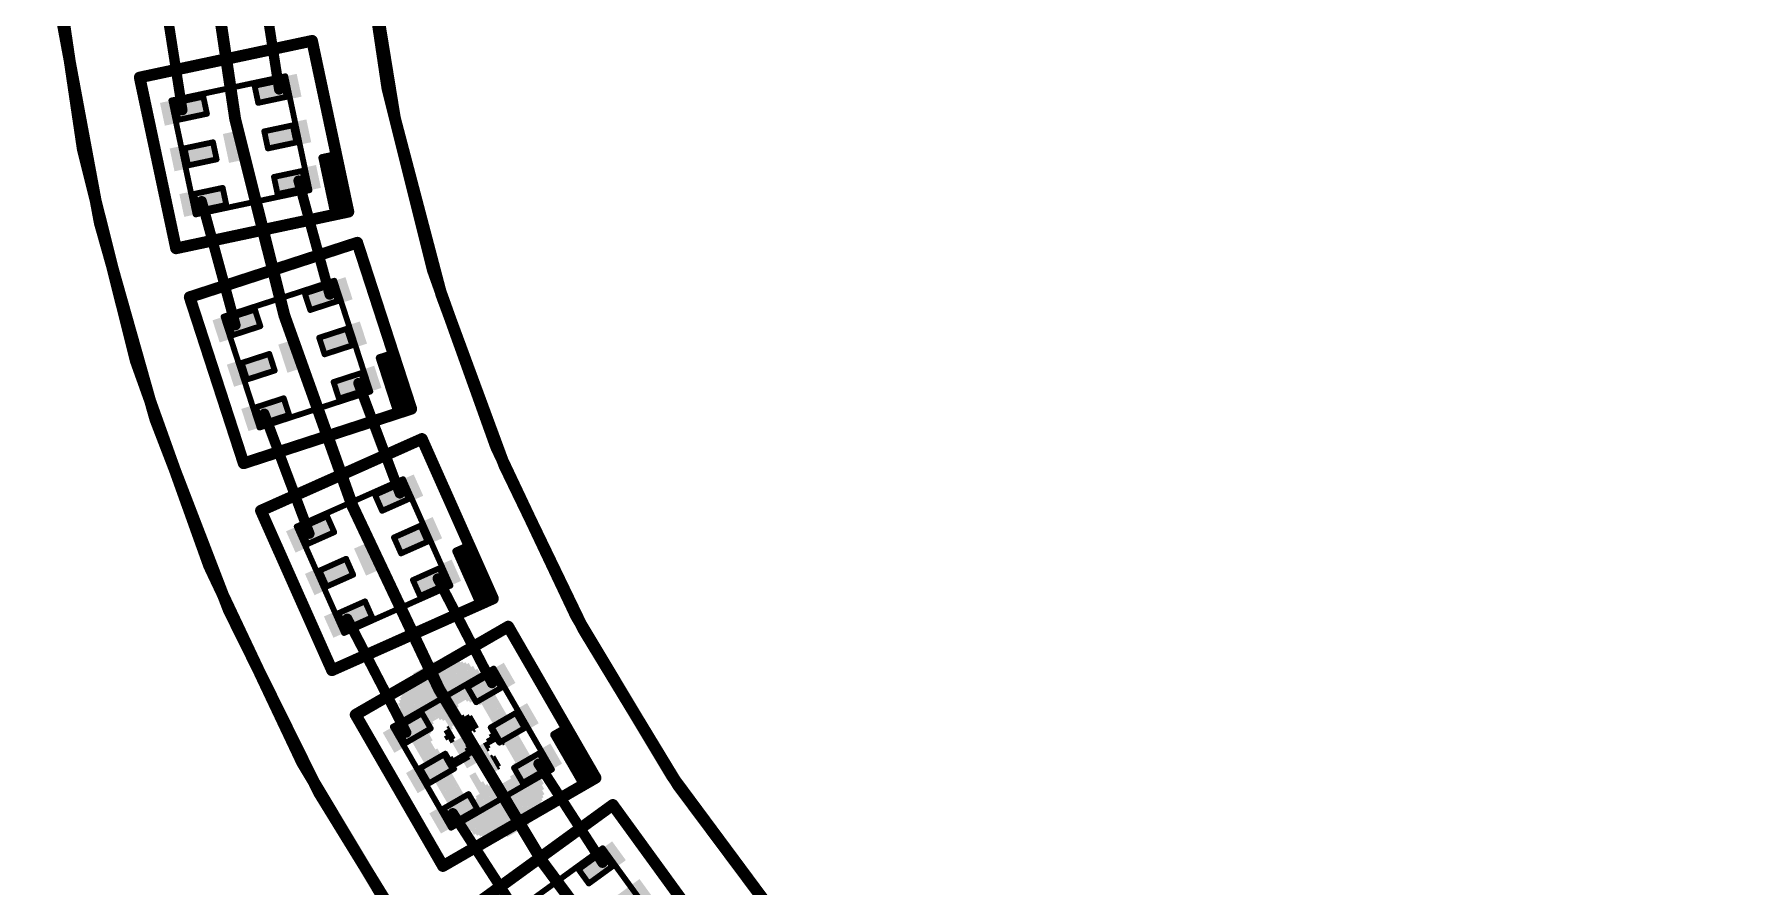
# Model space of a CAD drawing. Extents: x -10 to 92, y -62 to 76.
# Drawn here: x -0.1 to 29.3, y 18.01 to 32.64 of the extents above; entities that cross this region are included whole.
import ezdxf

# ---------------------------------------------------------------- set-up
doc = ezdxf.new("R2010")
doc.units = 0
for name, color, linetype in [('1', 12, 'CONTINUOUS'), ('16', 132, 'CONTINUOUS'), ('20', 53, 'CONTINUOUS'), ('21', 41, 'CONTINUOUS'), ('22', 40, 'CONTINUOUS'), ('23', 53, 'CONTINUOUS'), ('24', 53, 'CONTINUOUS'), ('51', 53, 'CONTINUOUS')]:
    doc.layers.add(name, color=color, linetype=linetype)

# ---------------------------------------------------------------- blocks, each defined once
blk = doc.blocks.new('RECT')
blk.add_solid([(-0.5, -0.5), (0.5, -0.5), (-0.5, 0.5), (0.5, 0.5)])

msp = doc.modelspace()

# ---------------------------------------------------------------- linework, layer by layer
at = {"layer": '1'}
for points, const_width in [([(38.1, 76.2, 2.4142), (76.2, 38.1)], 0.2032), ([(38.1, 73.533, 2.4142), (73.533, 38.1)], 0.2032), ([(4.0603, 31.6864, 1), (4.1482, 31.7001)], 0.0889), ([(2.3975, 31.3329, 1), (2.4853, 31.3467)], 0.0889), ([(4.4798, 30.1399, 1), (4.394, 30.1165)], 0.0889), ([(2.817, 29.7864, 1), (2.7312, 29.7631)], 0.0889), ([(4.9277, 28.1619, 1), (5.0135, 28.1853)], 0.0889), ([(3.3109, 27.6365, 1), (3.3967, 27.6599)], 0.0889), ([(5.5067, 26.6675, 1), (5.4234, 26.6362)], 0.0889), ([(3.8899, 26.1422, 1), (3.8067, 26.1109)], 0.0889), ([(6.1347, 24.7439, 1), (6.2179, 24.7752)], 0.0889), ([(4.5817, 24.0524, 1), (4.6649, 24.0837)], 0.0889), ([(6.8665, 23.3183, 1), (6.7876, 23.2774)], 0.0889), ([(5.3135, 22.6268, 1), (5.2346, 22.5859)], 0.0889), ([(7.7185, 21.4834, 1), (7.7975, 21.5243)], 0.0889), ([(6.2463, 20.6334, 1), (6.3252, 20.6743)], 0.0889), ([(8.5953, 20.1423, 1), (8.5207, 20.0941)], 0.0889), ([(7.1231, 19.2923, 1), (7.0484, 19.2441)], 0.0889), ([(9.6187, 18.3947, 1), (9.6934, 18.443)], 0.0889)]:
    msp.add_lwpolyline(points, format="xyb", dxfattribs=dict(at, const_width=const_width))
at = {"layer": '1', "const_width": 0.1778}
for points in [[(2.1009, 33.5122), (2.4414, 31.3398)], [(3.7915, 33.6899), (4.1043, 31.6932)], [(4.4369, 30.1282), (4.9706, 28.1736)], [(2.7741, 29.7748), (3.3538, 27.6482)], [(5.4651, 26.6519), (6.1763, 24.7595)], [(3.8483, 26.1265), (4.6233, 24.0681)], [(6.8271, 23.2978), (7.758, 21.5039)], [(5.274, 22.6064), (6.2858, 20.6539)], [(8.558, 20.1182), (9.6561, 18.4188)], [(7.0858, 19.2682), (8.2807, 17.4196)]]:
    msp.add_lwpolyline(points, dxfattribs=at)
at = {"layer": '16', "const_width": 0.2032}
msp.add_lwpolyline([(0, 38.1, 2.4142), (38.1, 76.2)], format="xyb", dxfattribs=at)
at = {"layer": '20', "const_width": 0.2032}
for points in [[(8.7376, 62.3824, 0.359), (8.7376, 13.8176)], [(5.588, 34.29, 0.3492), (34.29, 5.588)]]:
    msp.add_lwpolyline(points, format="xyb", dxfattribs=at)
at = {"layer": '21'}
for points, const_width in [([(38.1, 0, 1), (38.1, 76.2, 1), (38.1, 0)], 0.2032), ([(38.1, 5.334, 1), (38.1, 70.866, 1), (38.1, 5.334)], 0.2032), ([(4.7187, 32.5395, 1), (4.6209, 32.5187)], 0.1), ([(4.6802, 32.4802, 1), (4.6594, 32.578)], 0.1), ([(1.7579, 31.9101, 1), (1.6601, 31.8894)], 0.1), ([(1.6986, 31.9487, 1), (1.7194, 31.8508)], 0.1), ([(4.8345, 30.5519, 1), (4.8477, 30.4898)], 0.0635), ([(4.8722, 30.5274, 1), (4.8101, 30.5142)], 0.0635), ([(4.9323, 30.5727, 1), (4.9455, 30.5106)], 0.0635), ([(4.97, 30.5482, 1), (4.9079, 30.535)], 0.0635), ([(4.9455, 30.5106, 1), (4.9323, 30.5727)], 0.0635), ([(5.0678, 30.569, 1), (5.0057, 30.5558)], 0.0635), ([(5.0433, 30.5314, 1), (5.0301, 30.5935)], 0.0635), ([(5.0386, 29.5916, 1), (5.0594, 29.4938)], 0.1), ([(5.0424, 29.5737, 1), (5.0556, 29.5116)], 0.0635), ([(5.018, 29.5361, 1), (5.0801, 29.5493)], 0.0635), ([(5.0594, 29.4938, 1), (5.0386, 29.5916)], 0.1), ([(5.095, 29.6547, 1), (5.1571, 29.6679)], 0.0635), ([(5.2136, 29.5777, 1), (5.2757, 29.5909)], 0.0635), ([(5.2447, 29.5843, 1), (5.3425, 29.605)], 0.1), ([(5.2513, 29.5532, 1), (5.2381, 29.6153)], 0.0635), ([(5.304, 29.5457, 1), (5.2832, 29.6436)], 0.1), ([(5.4933, 29.0794, 1), (5.3982, 29.0485)], 0.1), ([(5.4612, 29.0164, 1), (5.4303, 29.1115)], 0.1), ([(2.3223, 29.0142, 1), (2.3431, 28.9164)], 0.1), ([(2.2838, 28.9549, 1), (2.3816, 28.9757)], 0.1), ([(2.6144, 28.144, 1), (2.5193, 28.1131)], 0.1), ([(2.5514, 28.1761, 1), (2.5823, 28.081)], 0.1), ([(5.8562, 27.0944, 1), (5.7958, 27.0748)], 0.0635), ([(5.8162, 27.1148, 1), (5.8358, 27.0544)], 0.0635), ([(5.9513, 27.1253, 1), (5.8909, 27.1057)], 0.0635), ([(5.9113, 27.1457, 1), (5.9309, 27.0853)], 0.0635), ([(5.9309, 27.0853, 1), (5.9113, 27.1457)], 0.0635), ([(6.0464, 27.1562, 1), (5.986, 27.1366)], 0.0635), ([(6.026, 27.1162, 1), (6.0064, 27.1766)], 0.0635), ([(6.1196, 26.1811, 1), (6.1505, 26.086)], 0.1), ([(6.1505, 26.086, 1), (6.1196, 26.1811)], 0.1), ([(6.1252, 26.1637, 1), (6.1448, 26.1033)], 0.0635), ([(6.1048, 26.1237, 1), (6.1652, 26.1433)], 0.0635), ([(6.169, 26.2497, 1), (6.2294, 26.2694)], 0.0635), ([(6.295, 26.1855, 1), (6.3554, 26.2052)], 0.0635), ([(6.3252, 26.1953, 1), (6.4203, 26.2262)], 0.1), ([(6.335, 26.1651, 1), (6.3154, 26.2255)], 0.0635), ([(6.3882, 26.1632, 1), (6.3573, 26.2583)], 0.1), ([(6.6014, 25.715, 1), (6.51, 25.6744)], 0.1), ([(6.576, 25.649, 1), (6.5354, 25.7404)], 0.1), ([(3.4785, 25.3229, 1), (3.5094, 25.2278)], 0.1), ([(3.4464, 25.2599, 1), (3.5415, 25.2908)], 0.1), ([(3.8361, 24.4838, 1), (3.7447, 24.4432)], 0.1), ([(3.7701, 24.5092, 1), (3.8107, 24.4178)], 0.1), ([(7.1698, 23.7788, 1), (7.1118, 23.753)], 0.0635), ([(7.1279, 23.7949, 1), (7.1537, 23.7369)], 0.0635), ([(7.2192, 23.8356, 1), (7.2451, 23.7776)], 0.0635), ([(7.2612, 23.8195, 1), (7.2032, 23.7937)], 0.0635), ([(7.2451, 23.7776, 1), (7.2192, 23.8356)], 0.0635), ([(7.3525, 23.8602, 1), (7.2945, 23.8344)], 0.0635), ([(7.3364, 23.8183, 1), (7.3106, 23.8763)], 0.0635), ([(7.5272, 22.8981, 1), (7.5679, 22.8067)], 0.1), ([(7.5679, 22.8067, 1), (7.5272, 22.8981)], 0.1), ([(7.5692, 22.9715, 1), (7.6272, 22.9973)], 0.0635), ([(7.7012, 22.9208, 1), (7.7593, 22.9466)], 0.0635), ([(7.7302, 22.9337, 1), (7.8216, 22.9744)], 0.1), ([(7.7432, 22.9047, 1), (7.7173, 22.9627)], 0.0635), ([(7.7963, 22.9084, 1), (7.7556, 22.9997)], 0.1), ([(7.5346, 22.8814, 1), (7.5605, 22.8234)], 0.0635), ([(7.5185, 22.8395, 1), (7.5765, 22.8653)], 0.0635), ([(8.0809, 22.4986, 1), (7.9943, 22.4486)], 0.1), ([(8.0626, 22.4303, 1), (8.0126, 22.5169)], 0.1), ([(4.9903, 21.7685, 1), (5.031, 21.6772)], 0.1), ([(4.9649, 21.7025, 1), (5.0563, 21.7432)], 0.1), ([(5.4594, 20.9851, 1), (5.3728, 20.9351)], 0.1), ([(5.3911, 21.0034, 1), (5.4411, 20.9168)], 0.1), ([(8.8486, 20.6324, 1), (8.7936, 20.6006)], 0.0635), ([(8.8052, 20.644, 1), (8.837, 20.589)], 0.0635), ([(8.9352, 20.6824, 1), (8.8802, 20.6506)], 0.0635), ([(8.8918, 20.694, 1), (8.9236, 20.639)], 0.0635), ([(8.9236, 20.639, 1), (8.8918, 20.694)], 0.0635), ([(9.0218, 20.7324, 1), (8.9668, 20.7006)], 0.0635), ([(9.0102, 20.689, 1), (8.9784, 20.744)], 0.0635), ([(9.2961, 19.7938, 1), (9.3461, 19.7072)], 0.1), ([(9.3461, 19.7072, 1), (9.2961, 19.7938)], 0.1), ([(9.3052, 19.778, 1), (9.337, 19.723)], 0.0635), ([(9.2936, 19.7346, 1), (9.3486, 19.7664)], 0.0635), ([(9.3302, 19.8712, 1), (9.3852, 19.903)], 0.0635), ([(9.4668, 19.8346, 1), (9.5218, 19.8664)], 0.0635), ([(9.4943, 19.8505, 1), (9.5809, 19.9005)], 0.1), ([(9.5102, 19.823, 1), (9.4784, 19.878)], 0.0635), ([(9.5626, 19.8322, 1), (9.5126, 19.9188)], 0.1), ([(9.8732, 19.4419, 1), (9.7923, 19.3831)], 0.1), ([(9.8622, 19.372, 1), (9.8034, 19.4529)], 0.1), ([(6.8911, 18.4053, 1), (6.9411, 18.3187)], 0.1), ([(6.8728, 18.337, 1), (6.9594, 18.387)], 0.1)]:
    msp.add_lwpolyline(points, format="xyb", dxfattribs=dict(at, const_width=const_width))
for points, const_width in [([(4.6698, 32.5291), (1.709, 31.8997)], 0.2), ([(5.2936, 29.5947), (4.6698, 32.5291)], 0.2), ([(1.709, 31.8997), (2.3327, 28.9653)], 0.2), ([(4.8411, 30.5208), (4.9389, 30.5416)], 0.127), ([(5.049, 29.5427), (4.8411, 30.5208)], 0.127), ([(4.9389, 30.5416), (5.0367, 30.5624)], 0.127), ([(5.1261, 29.6613), (4.9389, 30.5416)], 0.127), ([(5.0367, 30.5624), (5.2447, 29.5843)], 0.127), ([(2.3327, 28.9653), (5.049, 29.5427)], 0.2), ([(5.049, 29.5427), (5.2936, 29.5947)], 0.2), ([(5.2447, 29.5843), (5.049, 29.5427)], 0.127), ([(5.4457, 29.064), (2.5669, 28.1286)], 0.2), ([(6.3728, 26.2108), (5.4457, 29.064)], 0.2), ([(2.5669, 28.1286), (3.4939, 25.2754)], 0.2), ([(5.826, 27.0846), (5.9211, 27.1155)], 0.127), ([(6.135, 26.1335), (5.826, 27.0846)], 0.127), ([(5.9211, 27.1155), (6.0162, 27.1464)], 0.127), ([(6.1992, 26.2595), (5.9211, 27.1155)], 0.127), ([(6.0162, 27.1464), (6.3252, 26.1953)], 0.127), ([(3.4939, 25.2754), (6.135, 26.1335)], 0.2), ([(6.135, 26.1335), (6.3728, 26.2108)], 0.2), ([(6.3252, 26.1953), (6.135, 26.1335)], 0.127), ([(6.5557, 25.6947), (3.7904, 24.4635)], 0.2), ([(7.7759, 22.9541), (6.5557, 25.6947)], 0.2), ([(3.7904, 24.4635), (5.0106, 21.7229)], 0.2), ([(7.1408, 23.7659), (7.2322, 23.8066)], 0.127), ([(7.5475, 22.8524), (7.1408, 23.7659)], 0.127), ([(7.2322, 23.8066), (7.3235, 23.8473)], 0.127), ([(7.5982, 22.9844), (7.2322, 23.8066)], 0.127), ([(7.3235, 23.8473), (7.7302, 22.9337)], 0.127), ([(5.0106, 21.7229), (7.5475, 22.8524)], 0.2), ([(7.5475, 22.8524), (7.7759, 22.9541)], 0.2), ([(7.7302, 22.9337), (7.5475, 22.8524)], 0.127), ([(8.0376, 22.4736), (5.4161, 20.9601)], 0.2), ([(9.5376, 19.8755), (8.0376, 22.4736)], 0.2), ([(5.4161, 20.9601), (6.9161, 18.362)], 0.2), ([(8.8211, 20.6165), (8.9077, 20.6665)], 0.127), ([(9.3211, 19.7505), (8.8211, 20.6165)], 0.127), ([(8.9077, 20.6665), (8.9943, 20.7165)], 0.127), ([(9.3577, 19.8871), (8.9077, 20.6665)], 0.127), ([(8.9943, 20.7165), (9.4943, 19.8505)], 0.127), ([(6.9161, 18.362), (9.3211, 19.7505)], 0.2), ([(9.3211, 19.7505), (9.5376, 19.8755)], 0.2), ([(9.4943, 19.8505), (9.3211, 19.7505)], 0.127), ([(9.8328, 19.4125), (7.3839, 17.6332)], 0.2), ([(11.5961, 16.9854), (9.8328, 19.4125)], 0.2)]:
    msp.add_lwpolyline(points, dxfattribs=dict(at, const_width=const_width))
at = {"layer": '23'}
for p in [(3.4392, 30.734), (4.4094, 27.1501), (5.7252, 23.683), (7.4219, 20.386)]:
    msp.add_point(p, dxfattribs=at)
at = {"layer": '24'}
msp.add_point((6.5532, 21.844), dxfattribs=at)
at = {"layer": '51', "const_width": 0.1}
for points in [[(2.2531, 31.5042), (4.2094, 31.9201)], [(4.1709, 31.8608), (3.6818, 31.7568)], [(3.6818, 31.7568), (3.7442, 31.4634)], [(4.2333, 31.5673), (4.1709, 31.8608)], [(4.2094, 31.9201), (4.6252, 29.9638)], [(2.6689, 29.5479), (2.2531, 31.5042)], [(2.3124, 31.4657), (2.8015, 31.5697)], [(2.3748, 31.1723), (2.3124, 31.4657)], [(2.8015, 31.5697), (2.8639, 31.2762)], [(3.7442, 31.4634), (4.2333, 31.5673)], [(2.8639, 31.2762), (2.3748, 31.1723)], [(4.3372, 31.0782), (3.8481, 30.9743)], [(3.8481, 30.9743), (3.9105, 30.6808)], [(4.3996, 30.7848), (4.3372, 31.0782)], [(2.4787, 30.6832), (2.9678, 30.7872)], [(2.5411, 30.3898), (2.4787, 30.6832)], [(2.9678, 30.7872), (3.0302, 30.4937)], [(3.9105, 30.6808), (4.3996, 30.7848)], [(3.0302, 30.4937), (2.5411, 30.3898)], [(4.5035, 30.2957), (4.0145, 30.1918)], [(4.5659, 30.0023), (4.5035, 30.2957)], [(3.1341, 30.0046), (2.6451, 29.9007)], [(4.6252, 29.9638), (2.6689, 29.5479)], [(3.1965, 29.7112), (3.1341, 30.0046)], [(4.0145, 30.1918), (4.0768, 29.8983)], [(4.0768, 29.8983), (4.5659, 30.0023)], [(2.6451, 29.9007), (2.7074, 29.6072)], [(2.7074, 29.6072), (3.1965, 29.7112)], [(3.1494, 27.7921), (5.0515, 28.4101)], [(5.0194, 28.3471), (4.5438, 28.1926)], [(4.5438, 28.1926), (4.6366, 27.9073)], [(5.1121, 28.0618), (5.0194, 28.3471)], [(5.0515, 28.4101), (5.6695, 26.508)], [(3.2124, 27.76), (3.6879, 27.9145)], [(3.6879, 27.9145), (3.7806, 27.6292)], [(4.6366, 27.9073), (5.1121, 28.0618)], [(3.7674, 25.89), (3.1494, 27.7921)], [(3.3051, 27.4747), (3.2124, 27.76)], [(3.7806, 27.6292), (3.3051, 27.4747)], [(5.2666, 27.5863), (4.7911, 27.4318)], [(4.7911, 27.4318), (4.8838, 27.1465)], [(4.8838, 27.1465), (5.3593, 27.301)], [(5.3593, 27.301), (5.2666, 27.5863)], [(3.4596, 26.9992), (3.9351, 27.1537)], [(3.9351, 27.1537), (4.0278, 26.8683)], [(3.5523, 26.7138), (3.4596, 26.9992)], [(4.0278, 26.8683), (3.5523, 26.7138)], [(5.5138, 26.8254), (5.0383, 26.6709)], [(5.6065, 26.5401), (5.5138, 26.8254)], [(5.6695, 26.508), (3.7674, 25.89)], [(5.0383, 26.6709), (5.131, 26.3856)], [(5.131, 26.3856), (5.6065, 26.5401)], [(4.1823, 26.3928), (3.7068, 26.2383)], [(3.7068, 26.2383), (3.7995, 25.953)], [(4.275, 26.1075), (4.1823, 26.3928)], [(3.7995, 25.953), (4.275, 26.1075)], [(4.4049, 24.1898), (6.232, 25.0032)], [(6.232, 25.0032), (7.0454, 23.1761)], [(6.2066, 24.9372), (5.7499, 24.7339)], [(5.7499, 24.7339), (5.8719, 24.4598)], [(5.8719, 24.4598), (6.3286, 24.6632)], [(6.3286, 24.6632), (6.2066, 24.9372)], [(4.4709, 24.1644), (4.9277, 24.3678)], [(4.9277, 24.3678), (5.0497, 24.0937)], [(5.2184, 22.3627), (4.4049, 24.1898)], [(4.5929, 23.8904), (4.4709, 24.1644)], [(5.0497, 24.0937), (4.5929, 23.8904)], [(6.532, 24.2064), (6.0752, 24.003)], [(6.654, 23.9323), (6.532, 24.2064)], [(6.0752, 24.003), (6.1973, 23.729)], [(6.1973, 23.729), (6.654, 23.9323)], [(4.7963, 23.4336), (5.2531, 23.637)], [(5.2531, 23.637), (5.3751, 23.3629)], [(6.8574, 23.4756), (6.4006, 23.2722)], [(6.9794, 23.2015), (6.8574, 23.4756)], [(4.9183, 23.1595), (4.7963, 23.4336)], [(5.3751, 23.3629), (4.9183, 23.1595)], [(6.4006, 23.2722), (6.5227, 22.9981)], [(6.5227, 22.9981), (6.9794, 23.2015)], [(5.5784, 22.9061), (5.1217, 22.7028)], [(7.0454, 23.1761), (5.2184, 22.3627)], [(5.7005, 22.6321), (5.5784, 22.9061)], [(5.1217, 22.7028), (5.2437, 22.4287)], [(5.2437, 22.4287), (5.7005, 22.6321)], [(6.0559, 20.7521), (7.7879, 21.7521)], [(7.7879, 21.7521), (8.7879, 20.02)], [(7.7696, 21.6838), (7.3366, 21.4338)], [(7.3366, 21.4338), (7.4866, 21.174)], [(7.4866, 21.174), (7.9196, 21.424)], [(7.9196, 21.424), (7.7696, 21.6838)], [(6.1242, 20.7338), (6.5572, 20.9838)], [(6.5572, 20.9838), (6.7072, 20.724)], [(8.1696, 20.9909), (7.7366, 20.7409)], [(8.3196, 20.7311), (8.1696, 20.9909)], [(7.0559, 19.02), (6.0559, 20.7521)], [(6.2742, 20.474), (6.1242, 20.7338)], [(6.7072, 20.724), (6.2742, 20.474)], [(7.7366, 20.7409), (7.8866, 20.4811)], [(7.8866, 20.4811), (8.3196, 20.7311)], [(6.5242, 20.0409), (6.9572, 20.2909)], [(6.9572, 20.2909), (7.1072, 20.0311)], [(8.5696, 20.2981), (8.1366, 20.0481)], [(8.7196, 20.0383), (8.5696, 20.2981)], [(6.6742, 19.7811), (6.5242, 20.0409)], [(7.1072, 20.0311), (6.6742, 19.7811)], [(8.7879, 20.02), (7.0559, 19.02)], [(8.1366, 20.0481), (8.2866, 19.7883)], [(8.2866, 19.7883), (8.7196, 20.0383)], [(7.3572, 19.5981), (6.9242, 19.3481)], [(7.5072, 19.3383), (7.3572, 19.5981)], [(6.9242, 19.3481), (7.0742, 19.0883)], [(7.0742, 19.0883), (7.5072, 19.3383)], [(8.0418, 17.4932), (9.6599, 18.6688)], [(9.6488, 18.599), (9.2443, 18.3051)], [(9.8251, 18.3563), (9.6488, 18.599)], [(9.6599, 18.6688), (10.8354, 17.0508)], [(9.2443, 18.3051), (9.4206, 18.0624)], [(9.4206, 18.0624), (9.8251, 18.3563)]]:
    msp.add_lwpolyline(points, dxfattribs=at)
at = {"layer": '51', "const_width": 0.05}
for points in [[(3.6766, 31.7813, 1), (3.687, 31.7323)], [(3.7063, 31.762, 1), (3.6574, 31.7516)], [(4.1953, 31.866, 1), (4.1464, 31.8556)], [(4.1761, 31.8363, 1), (4.1657, 31.8852)], [(4.2339, 31.9253, 1), (4.1849, 31.9149)], [(4.2146, 31.8956, 1), (4.2042, 31.9445)], [(2.2776, 31.5094, 1), (2.2286, 31.499)], [(2.2479, 31.5287, 1), (2.2583, 31.4798)], [(2.3369, 31.4709, 1), (2.2879, 31.4605)], [(2.3072, 31.4902, 1), (2.3176, 31.4413)], [(2.8259, 31.5749, 1), (2.777, 31.5645)], [(2.8067, 31.5452, 1), (2.7963, 31.5941)], [(3.739, 31.4878, 1), (3.7494, 31.4389)], [(3.7197, 31.4582, 1), (3.7686, 31.4686)], [(4.2088, 31.5621, 1), (4.2577, 31.5725)], [(4.2385, 31.5429, 1), (4.2281, 31.5918)], [(2.3696, 31.1967, 1), (2.38, 31.1478)], [(2.3503, 31.1671, 1), (2.3992, 31.1775)], [(2.8394, 31.271, 1), (2.8883, 31.2814)], [(2.8691, 31.2518, 1), (2.8587, 31.3007)], [(3.8429, 30.9987, 1), (3.8533, 30.9498)], [(3.8726, 30.9795, 1), (3.8237, 30.9691)], [(4.3617, 31.0834, 1), (4.3128, 31.073)], [(4.3424, 31.0538, 1), (4.332, 31.1027)], [(2.4735, 30.7077, 1), (2.4839, 30.6587)], [(2.5032, 30.6884, 1), (2.4543, 30.678)], [(2.9923, 30.7924, 1), (2.9434, 30.782)], [(2.973, 30.7627, 1), (2.9626, 30.8116)], [(3.9053, 30.7053, 1), (3.9157, 30.6564)], [(3.8861, 30.6756, 1), (3.935, 30.686)], [(4.3751, 30.7796, 1), (4.424, 30.79)], [(4.4048, 30.7603, 1), (4.3944, 30.8092)], [(2.5359, 30.4142, 1), (2.5463, 30.3653)], [(2.5167, 30.3846, 1), (2.5656, 30.395)], [(3.0057, 30.4885, 1), (3.0546, 30.4989)], [(3.0354, 30.4693, 1), (3.025, 30.5182)], [(4.528, 30.3009, 1), (4.4791, 30.2905)], [(4.5087, 30.2713, 1), (4.4983, 30.3202)], [(3.1586, 30.0098, 1), (3.1097, 29.9994)], [(3.1393, 29.9802, 1), (3.1289, 30.0291)], [(4.0389, 30.197, 1), (3.99, 30.1866)], [(4.0093, 30.2162, 1), (4.0197, 30.1673)], [(4.5415, 29.9971, 1), (4.5904, 30.0075)], [(4.5711, 29.9778, 1), (4.5607, 30.0267)], [(4.6304, 29.9393, 1), (4.62, 29.9882)], [(2.6695, 29.9059, 1), (2.6206, 29.8955)], [(2.6399, 29.9251, 1), (2.6503, 29.8762)], [(3.1721, 29.706, 1), (3.221, 29.7164)], [(3.2017, 29.6867, 1), (3.1913, 29.7357)], [(4.0716, 29.9228, 1), (4.082, 29.8739)], [(4.0524, 29.8931, 1), (4.1013, 29.9035)], [(4.6008, 29.9586, 1), (4.6497, 29.969)], [(2.6637, 29.5724, 1), (2.6741, 29.5235)], [(2.6445, 29.5427, 1), (2.6934, 29.5531)], [(2.7022, 29.6317, 1), (2.7126, 29.5828)], [(2.683, 29.602, 1), (2.7319, 29.6124)], [(4.5361, 28.2164, 1), (4.5516, 28.1688)], [(4.5676, 28.2003, 1), (4.5201, 28.1849)], [(5.0432, 28.3549, 1), (4.9956, 28.3394)], [(5.0271, 28.3234, 1), (5.0117, 28.3709)], [(5.0753, 28.4179, 1), (5.0277, 28.4024)], [(5.0592, 28.3864, 1), (5.0438, 28.4339)], [(3.7117, 27.9222, 1), (3.6641, 27.9068)], [(3.6956, 27.8907, 1), (3.6802, 27.9383)], [(4.6288, 27.9311, 1), (4.6443, 27.8835)], [(4.6128, 27.8996, 1), (4.6603, 27.915)], [(5.0883, 28.0541, 1), (5.1359, 28.0695)], [(5.1198, 28.038, 1), (5.1044, 28.0856)], [(3.1416, 27.8159, 1), (3.1571, 27.7683)], [(3.1731, 27.7998, 1), (3.1256, 27.7844)], [(3.2046, 27.7838, 1), (3.2201, 27.7362)], [(3.2361, 27.7677, 1), (3.1886, 27.7523)], [(3.7568, 27.6215, 1), (3.8044, 27.6369)], [(3.7883, 27.6054, 1), (3.7729, 27.653)], [(3.2973, 27.4985, 1), (3.3128, 27.4509)], [(3.2813, 27.467, 1), (3.3289, 27.4824)], [(4.7833, 27.4556, 1), (4.7988, 27.408)], [(4.8148, 27.4395, 1), (4.7673, 27.424)], [(5.2904, 27.594, 1), (5.2428, 27.5786)], [(5.2743, 27.5625, 1), (5.2589, 27.6101)], [(5.367, 27.2772, 1), (5.3516, 27.3247)], [(3.9589, 27.1614, 1), (3.9113, 27.1459)], [(3.9428, 27.1299, 1), (3.9274, 27.1774)], [(4.876, 27.1702, 1), (4.8915, 27.1227)], [(4.86, 27.1387, 1), (4.9075, 27.1542)], [(5.3355, 27.2932, 1), (5.3831, 27.3087)], [(3.4834, 27.0069, 1), (3.4358, 26.9914)], [(3.4519, 27.0229, 1), (3.4673, 26.9754)], [(3.5446, 26.7376, 1), (3.56, 26.6901)], [(4.004, 26.8606, 1), (4.0516, 26.8761)], [(4.0355, 26.8446, 1), (4.0201, 26.8921)], [(5.5376, 26.8332, 1), (5.49, 26.8177)], [(5.5215, 26.8017, 1), (5.5061, 26.8492)], [(3.5285, 26.7061, 1), (3.5761, 26.7216)], [(5.0621, 26.6787, 1), (5.0145, 26.6632)], [(5.0305, 26.6947, 1), (5.046, 26.6472)], [(5.5827, 26.5324, 1), (5.6303, 26.5478)], [(5.6142, 26.5163, 1), (5.5988, 26.5639)], [(5.6457, 26.5003, 1), (5.6933, 26.5157)], [(5.6772, 26.4842, 1), (5.6618, 26.5318)], [(3.7306, 26.246, 1), (3.683, 26.2306)], [(3.6991, 26.2621, 1), (3.7145, 26.2145)], [(4.2061, 26.4005, 1), (4.1585, 26.3851)], [(4.1901, 26.369, 1), (4.1746, 26.4166)], [(5.1233, 26.4094, 1), (5.1387, 26.3618)], [(5.1072, 26.3779, 1), (5.1548, 26.3933)], [(3.7597, 25.9138, 1), (3.7751, 25.8662)], [(3.7436, 25.8823, 1), (3.7912, 25.8977)], [(3.7918, 25.9768, 1), (3.8072, 25.9292)], [(3.7757, 25.9453, 1), (3.8233, 25.9607)], [(4.2513, 26.0998, 1), (4.2988, 26.1152)], [(4.2828, 26.0837, 1), (4.2673, 26.1313)], [(6.2548, 25.0134, 1), (6.2091, 24.9931)], [(6.2421, 24.9804, 1), (6.2218, 25.0261)], [(5.7727, 24.744, 1), (5.727, 24.7237)], [(5.7397, 24.7567, 1), (5.76, 24.711)], [(6.2295, 24.9474, 1), (6.1838, 24.9271)], [(6.2168, 24.9144, 1), (6.1965, 24.9601)], [(6.3388, 24.6403, 1), (6.3185, 24.686)], [(4.9505, 24.378, 1), (4.9048, 24.3576)], [(4.9378, 24.345, 1), (4.9175, 24.3906)], [(5.8617, 24.4826, 1), (5.882, 24.437)], [(5.849, 24.4496, 1), (5.8947, 24.47)], [(6.3058, 24.653, 1), (6.3515, 24.6733)], [(4.4277, 24.1999, 1), (4.382, 24.1796)], [(4.3947, 24.2126, 1), (4.415, 24.1669)], [(4.4937, 24.1746, 1), (4.4481, 24.1543)], [(4.4607, 24.1873, 1), (4.4811, 24.1416)], [(5.0268, 24.0836, 1), (5.0725, 24.1039)], [(5.0599, 24.0709, 1), (5.0395, 24.1166)], [(6.5549, 24.2166, 1), (6.5092, 24.1962)], [(6.5422, 24.1836, 1), (6.5218, 24.2292)], [(4.5827, 23.9132, 1), (4.6031, 23.8675)], [(4.5701, 23.8802, 1), (4.6157, 23.9005)], [(6.0981, 24.0132, 1), (6.0524, 23.9929)], [(6.0651, 24.0259, 1), (6.0854, 23.9802)], [(6.6312, 23.9222, 1), (6.6769, 23.9425)], [(6.6642, 23.9095, 1), (6.6439, 23.9552)], [(5.2759, 23.6471, 1), (5.2302, 23.6268)], [(5.2632, 23.6141, 1), (5.2429, 23.6598)], [(6.1871, 23.7518, 1), (6.2074, 23.7061)], [(6.1744, 23.7188, 1), (6.2201, 23.7391)], [(6.8802, 23.4857, 1), (6.8346, 23.4654)], [(6.8676, 23.4527, 1), (6.8472, 23.4984)], [(4.8191, 23.4438, 1), (4.7734, 23.4234)], [(4.7861, 23.4564, 1), (4.8064, 23.4108)], [(5.3522, 23.3527, 1), (5.3979, 23.3731)], [(5.3852, 23.3401, 1), (5.3649, 23.3857)], [(6.4235, 23.2824, 1), (6.3778, 23.262)], [(6.3905, 23.295, 1), (6.4108, 23.2493)], [(6.9566, 23.1913, 1), (7.0023, 23.2117)], [(6.9896, 23.1787, 1), (6.9693, 23.2243)], [(4.9081, 23.1824, 1), (4.9285, 23.1367)], [(4.8955, 23.1494, 1), (4.9411, 23.1697)], [(5.6013, 22.9163, 1), (5.5556, 22.896)], [(5.5886, 22.8833, 1), (5.5683, 22.929)], [(6.5125, 23.021, 1), (6.5328, 22.9753)], [(6.4998, 22.988, 1), (6.5455, 23.0083)], [(7.0226, 23.166, 1), (7.0683, 23.1863)], [(7.0556, 23.1533, 1), (7.0353, 23.199)], [(5.1445, 22.7129, 1), (5.0988, 22.6926)], [(5.1115, 22.7256, 1), (5.1318, 22.6799)], [(5.6776, 22.6219, 1), (5.7233, 22.6422)], [(5.7106, 22.6092, 1), (5.6903, 22.6549)], [(5.2082, 22.3855, 1), (5.2285, 22.3398)], [(5.1955, 22.3525, 1), (5.2412, 22.3728)], [(5.2335, 22.4515, 1), (5.2539, 22.4059)], [(5.2209, 22.4185, 1), (5.2665, 22.4389)], [(7.8096, 21.7646, 1), (7.7663, 21.7396)], [(7.8004, 21.7304, 1), (7.7754, 21.7737)], [(7.3582, 21.4463, 1), (7.3149, 21.4213)], [(7.3241, 21.4554, 1), (7.3491, 21.4121)], [(7.7913, 21.6963, 1), (7.748, 21.6713)], [(7.7821, 21.6621, 1), (7.7571, 21.7054)], [(7.9321, 21.4023, 1), (7.9071, 21.4456)], [(7.4741, 21.1956, 1), (7.4991, 21.1523)], [(7.4649, 21.1615, 1), (7.5082, 21.1865)], [(7.898, 21.4115, 1), (7.9413, 21.4365)], [(6.5788, 20.9963, 1), (6.5355, 20.9713)], [(6.5697, 20.9621, 1), (6.5447, 21.0054)], [(8.1913, 21.0034, 1), (8.148, 20.9784)], [(8.1821, 20.9693, 1), (8.1571, 21.0126)], [(6.0775, 20.7646, 1), (6.0342, 20.7396)], [(6.0434, 20.7737, 1), (6.0684, 20.7304)], [(6.1458, 20.7463, 1), (6.1025, 20.7213)], [(6.1117, 20.7554, 1), (6.1367, 20.7121)], [(6.6855, 20.7115, 1), (6.7288, 20.7365)], [(6.7197, 20.7023, 1), (6.6947, 20.7456)], [(7.7582, 20.7534, 1), (7.7149, 20.7284)], [(7.7241, 20.7626, 1), (7.7491, 20.7193)], [(8.298, 20.7186, 1), (8.3413, 20.7436)], [(8.3321, 20.7095, 1), (8.3071, 20.7528)], [(6.2617, 20.4956, 1), (6.2867, 20.4523)], [(6.2525, 20.4615, 1), (6.2958, 20.4865)], [(6.9788, 20.3034, 1), (6.9355, 20.2784)], [(6.9697, 20.2693, 1), (6.9447, 20.3126)], [(7.8741, 20.5028, 1), (7.8991, 20.4595)], [(7.8649, 20.4686, 1), (7.9082, 20.4936)], [(8.5913, 20.3106, 1), (8.548, 20.2856)], [(8.5821, 20.2765, 1), (8.5571, 20.3198)], [(6.5458, 20.0534, 1), (6.5025, 20.0284)], [(6.5117, 20.0626, 1), (6.5367, 20.0193)], [(7.0855, 20.0186, 1), (7.1288, 20.0436)], [(7.1197, 20.0095, 1), (7.0947, 20.0528)], [(8.1582, 20.0606, 1), (8.1149, 20.0356)], [(8.1241, 20.0698, 1), (8.1491, 20.0265)], [(8.698, 20.0258, 1), (8.7413, 20.0508)], [(8.7321, 20.0167, 1), (8.7071, 20.06)], [(8.7663, 20.0075, 1), (8.8096, 20.0325)], [(8.8004, 19.9984, 1), (8.7754, 20.0417)], [(6.6617, 19.8028, 1), (6.6867, 19.7595)], [(6.6525, 19.7686, 1), (6.6958, 19.7936)], [(8.2741, 19.81, 1), (8.2991, 19.7667)], [(8.2649, 19.7758, 1), (8.3082, 19.8008)], [(7.3788, 19.6106, 1), (7.3355, 19.5856)], [(7.3697, 19.5765, 1), (7.3447, 19.6198)], [(6.9458, 19.3606, 1), (6.9025, 19.3356)], [(6.9117, 19.3698, 1), (6.9367, 19.3265)], [(7.0617, 19.11, 1), (7.0867, 19.0667)], [(7.0525, 19.0758, 1), (7.0958, 19.1008)], [(7.4855, 19.3258, 1), (7.5288, 19.3508)], [(7.5197, 19.3167, 1), (7.4947, 19.36)], [(7.0434, 19.0417, 1), (7.0684, 18.9984)], [(7.0342, 19.0075, 1), (7.0775, 19.0325)], [(9.669, 18.6137, 1), (9.6286, 18.5843)], [(9.6635, 18.5787, 1), (9.6341, 18.6192)], [(9.6801, 18.6835, 1), (9.6396, 18.6541)], [(9.6746, 18.6486, 1), (9.6452, 18.689)], [(9.2645, 18.3198, 1), (9.2241, 18.2904)], [(9.2296, 18.3253, 1), (9.259, 18.2848)], [(9.8049, 18.3416, 1), (9.8454, 18.371)], [(9.8398, 18.336, 1), (9.8104, 18.3765)], [(9.4059, 18.0826, 1), (9.4353, 18.0421)], [(9.4004, 18.0477, 1), (9.4409, 18.0771)]]:
    msp.add_lwpolyline(points, format="xyb", dxfattribs=at)

# ---------------------------------------------------------------- block references
at = {"layer": '1', "xscale": 0.7, "yscale": 0.4}
for p, rotation in [((4.1043, 31.6932), 12), ((2.4414, 31.3398), 12), ((4.2706, 30.9107), 12), ((2.6077, 30.5573), 12), ((4.4369, 30.1282), 12), ((2.7741, 29.7748), 12), ((4.9706, 28.1736), 18), ((3.3538, 27.6482), 18), ((5.2178, 27.4127), 18), ((3.601, 26.8874), 18), ((5.4651, 26.6519), 18), ((3.8483, 26.1265), 18), ((6.1763, 24.7595), 24), ((4.6233, 24.0681), 24), ((6.5017, 24.0287), 24), ((4.9486, 23.3372), 24), ((6.8271, 23.2978), 24), ((5.274, 22.6064), 24), ((7.758, 21.5039), 30), ((6.2858, 20.6539), 30), ((8.158, 20.811), 30), ((6.6858, 19.961), 30), ((8.558, 20.1182), 30), ((7.0858, 19.2682), 30), ((9.6561, 18.4188), 36), ((10.1263, 17.7716), 36)]:
    msp.add_blockref('RECT', p, dxfattribs=dict(at, rotation=rotation))
at = {"layer": '22', "yscale": 0.04, "rotation": 300}
for p, xscale in [((6.8386, 21.2697), 1.12), ((6.8732, 21.2897), 1.12), ((6.9078, 21.3097), 1.12), ((6.9525, 21.3124), 1.16), ((7.0271, 21.2631), 1.32), ((6.9518, 21.4737), 0.88), ((6.9764, 21.511), 0.84), ((7.021, 21.5137), 0.8), ((7.0557, 21.5337), 0.8), ((7.0903, 21.5537), 0.8), ((7.145, 21.539), 0.8), ((7.1896, 21.5417), 0.84), ((7.2343, 21.5444), 0.8), ((7.2789, 21.5471), 0.84), ((7.3435, 21.5151), 0.88), ((7.8882, 20.6518), 2.84), ((7.9228, 20.6718), 2.76), ((7.9575, 20.6918), 2.68), ((7.9921, 20.7118), 2.6), ((8.0267, 20.7318), 2.44), ((6.4968, 21.1417), 0.84), ((6.5314, 21.1617), 0.84), ((6.5461, 21.2163), 0.84), ((6.5807, 21.2363), 0.84), ((6.6154, 21.2563), 0.84), ((6.65, 21.2763), 0.92), ((6.6946, 21.279), 0.96), ((6.7793, 21.2124), 1.16), ((6.8039, 21.2497), 1.12), ((8.0614, 20.7518), 2.28), ((8.096, 20.7718), 2.04), ((6.8489, 20.0518), 2.68), ((6.8836, 20.0718), 2.76), ((6.9182, 20.0918), 2.84), ((6.4675, 21.0324), 0.92), ((6.4822, 21.0871), 0.84), ((6.8143, 20.0318), 2.6), ((6.7797, 20.0118), 2.44), ((6.745, 19.9918), 2.28), ((7.3318, 20.8155), 0.32), ((7.3864, 20.8008), 0.32), ((7.411, 20.8382), 0.28), ((7.4557, 20.8408), 0.24), ((6.7104, 19.9718), 2.04), ((7.0054, 20.5808), 0.24), ((6.9707, 20.5608), 0.08), ((7.04, 20.6008), 0.24), ((7.0546, 20.6555), 0.24), ((7.7596, 20.5544), 0.16), ((7.8289, 20.5944), 0.32), ((7.8043, 20.5571), 0.2), ((7.8635, 20.6144), 0.4), ((7.2429, 19.6095), 1.76), ((6.9875, 20.1318), 0.36), ((7.26, 20.2198), 0.16), ((7.2946, 20.2398), 0.16), ((7.3293, 20.2598), 0.16), ((7.3439, 20.3144), 0.16), ((7.3686, 20.3518), 0.2), ((7.4032, 20.3718), 0.2), ((7.4478, 20.3744), 0.16), ((7.4925, 20.3771), 0.12), ((7.5471, 20.3625), 0.2), ((7.6818, 20.2093), 0.52), ((7.7164, 20.2293), 0.52), ((7.661, 20.4052), 0.16), ((7.6857, 20.4425), 0.12), ((7.7003, 20.4971), 0.12), ((7.735, 20.5171), 0.12), ((7.0422, 20.1171), 0.28), ((7.0768, 20.1371), 0.28), ((7.1114, 20.1571), 0.2), ((7.1561, 20.1598), 0.16), ((7.1907, 20.1798), 0.16), ((7.2254, 20.1998), 0.16), ((7.7171, 20.068), 0.16), ((7.811, 20.1453), 0.28), ((7.8457, 20.1653), 0.2), ((8.3635, 19.7484), 0.88), ((8.3589, 19.6764), 0.84), ((7.6854, 19.4031), 1.2), ((7.73, 19.4057), 1.24), ((7.7646, 19.4257), 1.24), ((7.8493, 19.3591), 1.04), ((7.9039, 19.3445), 0.96), ((7.9486, 19.3472), 0.92), ((7.9932, 19.3498), 0.88), ((8.0278, 19.3698), 0.88), ((8.0725, 19.3725), 0.84), ((8.1071, 19.3925), 0.84), ((8.1418, 19.4125), 0.84), ((8.1764, 19.4325), 0.84), ((8.201, 19.4698), 0.8), ((8.2357, 19.4898), 0.8), ((8.2703, 19.5098), 0.8), ((8.285, 19.5645), 0.8), ((8.3196, 19.5845), 0.8), ((8.3343, 19.6391), 0.8), ((7.5475, 19.1618), 0.76), ((7.5822, 19.1818), 0.76), ((7.6368, 19.1672), 0.76), ((7.6714, 19.1872), 0.76), ((7.7061, 19.2072), 0.84), ((7.7407, 19.2272), 0.84)]:
    msp.add_blockref('RECT', p, dxfattribs=dict(at, xscale=xscale))
msp.add_blockref('RECT', (6.4729, 20.9431), dxfattribs=at)
at = {"layer": '51', "xscale": 0.508, "yscale": 0.254}
for p, rotation in [((3.3149, 30.7076), 282), ((4.2887, 27.1108), 288), ((5.6091, 23.6313), 294), ((7.3119, 20.3225), 300)]:
    msp.add_blockref('RECT', p, dxfattribs=dict(at, rotation=rotation))

doc.saveas('drawing.dxf')
